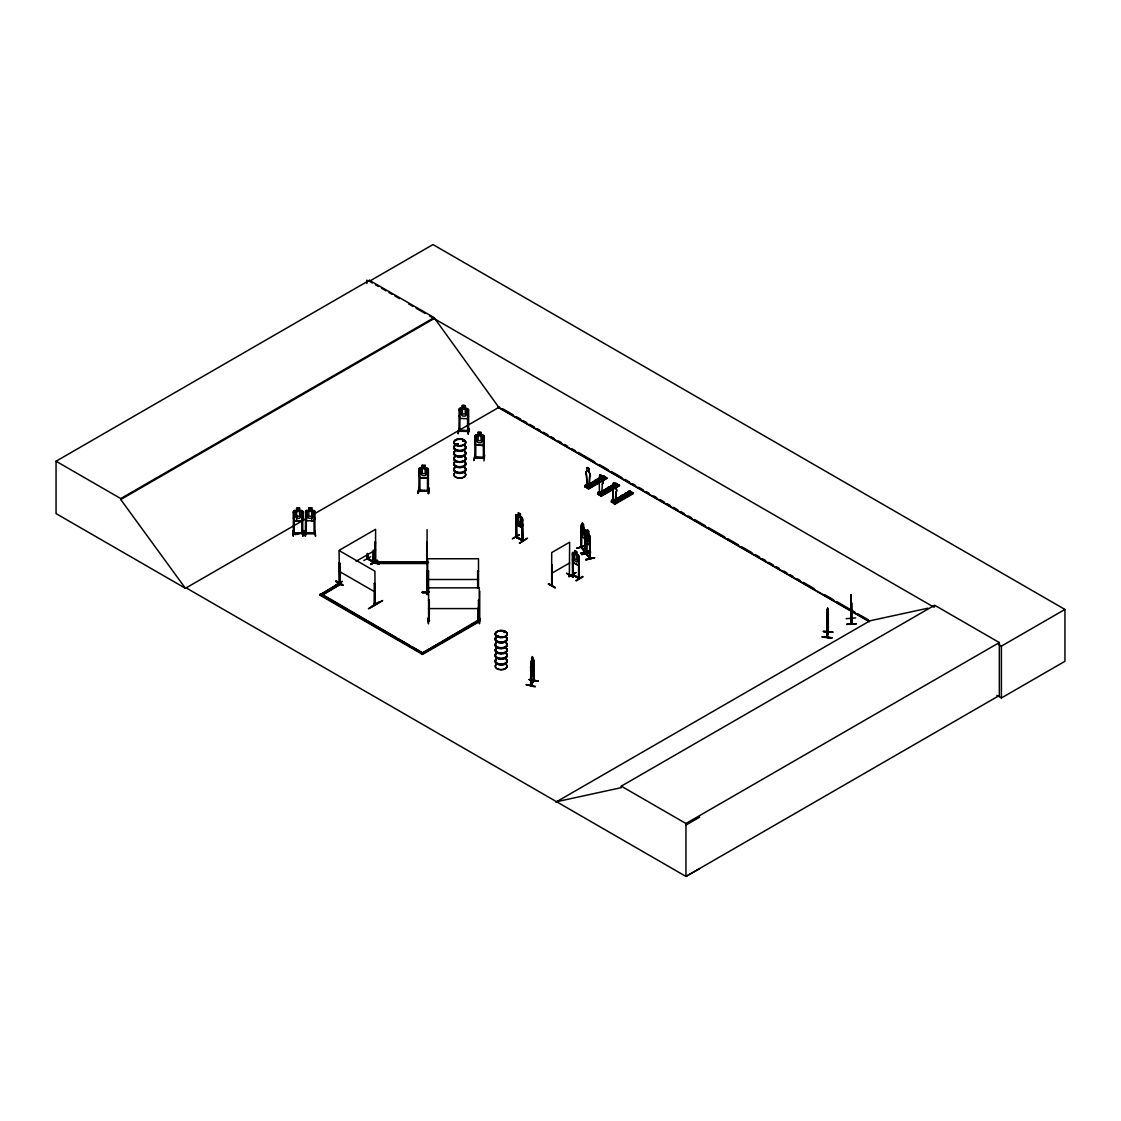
<?xml version="1.0" encoding="UTF-8"?>
<svg xmlns="http://www.w3.org/2000/svg" width="1121" height="1121" viewBox="0 0 1121 1121"><rect width="100%" height="100%" fill="white"/><g stroke="black" fill="none" stroke-linecap="round" stroke-linejoin="round"><path stroke-width="1.5" d="M850.951 604.878L851.175 610.497L851.231 608.577M827.368 620.151L827.648 608.1L827.536 621.006M827.873 616.606C826.359 637.401 827.102 608.241 826.99 615.149M827.971 616.62L827.004 623.78M831.74 638.087C802.958 634.234 851.498 640.049 822.338 636.756M589.1 486.612L589.562 476.887A3.181 1.836 60 0 0 589.1 472.53L589.1 469.741A1.583 0.911 60 0 0 587.979 467.793A1.583 0.911 60 0 0 586.858 468.438L586.998 468.354A1.583 0.911 60 0 1 588.119 467.709A1.583 0.911 60 0 1 589.24 469.657L589.24 472.459A3.181 1.836 60 0 1 589.702 476.803L589.24 486.528L586.437 484.552L587.46 485.141L587.306 487.509L586.437 484.552M601.725 493.899L602.327 484.09A3.181 1.836 60 0 0 601.865 479.746L601.865 476.943A1.583 0.911 60 0 0 600.744 474.996A1.583 0.911 60 0 0 599.623 475.654L599.483 478.527A3.181 1.836 60 0 0 599.16 482.254L599.483 492.609L602.944 494.669L602.692 493.17L600.828 494.235L600.828 495.328L597.983 493.674L597.983 492.595L599.847 491.53L599.679 492.904L598.88 492.455M615.471 501.844L615.933 492.119A3.181 1.836 60 0 0 615.471 487.761L615.471 484.973A1.583 0.911 60 0 0 614.35 483.025A1.583 0.911 60 0 0 613.229 483.669L613.369 483.585A1.583 0.911 60 0 1 614.49 482.941A1.583 0.911 60 0 1 615.611 484.889L615.611 487.691A3.181 1.836 60 0 1 616.088 492.035L615.611 501.76L612.655 499.868L612.655 502.138M581.014 547.23L584.938 552.233L584.503 551.14M581.463 547.034L580.986 546.502L581.757 546.95M584.924 551.63L584.854 530.92L584.938 551.7M586.087 531.424L585.989 553.704L589.94 557.347M586.745 554.04L586.423 553.382M851.049 606.713L851.133 605.564M827.368 611.029L827.396 609.908M827.312 612.444L826.892 636.994M530.499 668.242L530.794 665.173M533.386 665.229C529.07 677.813 531.69 672.684 533.526 665.201M612.767 500.162L613.607 500.737L612.907 490.199A3.181 1.836 60 0 1 613.369 486.388L613.229 486.472A3.181 1.836 60 0 0 612.767 490.283L613.229 500.681L614.378 500.344M586.858 484.903L586.815 485.743L587.852 484.538M599.371 492.862L600.548 491.895M600.281 491.867L599.455 493.044M612.851 500.47L614.21 499.784M526.211 684.931L535.263 686.29M535.109 686.949L526.225 684.539M419.03 475.388L419.997 477.966L427.311 478.289L428.39 475.738M419.871 469.881L418.988 470.035L419.871 469.881L419.941 490.816L418.946 489.793L419.73 490.101M419.212 487.509L418.007 493.394L419.198 487.817M419.997 477.966L427.241 478.149M418.778 487.859L418.007 493.366M418.469 493.296L419.268 487.495M422.155 467.709L422.155 465.159L425.265 465.299L425.265 467.849M427.451 470.217L428.306 470.26L427.451 470.217L427.521 491.18M427.325 490.606L428.404 490.241M427.451 491.166L427.563 490.143L428.376 491.194L428.39 468.886L427.283 467.933L420.025 467.681L419.03 468.55L418.89 490.76L418.89 490.003L428.376 490.438M428.895 488.308L428.558 493.857L428.825 488.252M459.148 415.835L460.114 418.427L467.429 418.75L468.494 416.199L467.345 418.665M459.974 410.328L459.092 410.482L459.974 410.328L459.848 431.319L459.021 431.249L468.522 431.459M459.372 427.956L458.125 433.841L458.713 429.679M459.848 431.319L459.89 430.254L458.993 431.221L459.148 408.941L460.142 408.072C464.43 409.992 460.058 402.873 465.383 405.76L465.383 408.366L468.494 409.403L468.438 431.683L468.396 409.375M459.12 431.249L460.058 431.263M460.086 430.324L467.667 430.604M465.383 405.816L462.258 405.676M467.387 408.45L460.185 408.226L459.246 409.039M467.569 410.664L468.424 410.706L467.569 410.664L467.625 431.655L468.396 431.641L467.569 430.87M459.19 430.506L468.522 430.702L467.499 430.618M475.808 457.424L474.982 456.948L474.856 457.929L474.912 435.635L478.036 434.864M474.912 442.543L475.865 445.121L483.179 445.443L484.258 442.893M474.912 435.705L475.907 434.766M475.738 437.036L474.856 437.19L475.738 437.036L475.752 457.999L475.612 457.228M475.136 454.65L473.875 460.535L475.08 454.664M475.865 445.121L483.193 445.387M478.022 432.37L481.147 432.454L481.035 435.144L482.591 436.069L482.591 440.819L481.035 442.795L478.121 442.669L476.565 440.553L476.565 435.789L478.121 435.018L478.036 432.314L481.147 432.454M481.133 435.06L484.258 436.041L484.048 458.391L474.814 457.704L484.286 458.153L484.188 457.34L483.207 457.76M483.151 435.158L475.893 434.836M483.319 437.372L484.188 437.4L483.319 437.372L483.389 458.363L483.333 457.298M483.992 460.927L484.636 455.07M851.203 618.302L851.343 624.019L851.161 599.02L851.133 600.8M851.666 603.21L851.722 623.991L851.273 623.416M851.329 623.206L851.175 618.54M531.62 669.91L531.004 673.903L531.802 670.148L532.629 671.031L532.013 669.181M555.161 587.502L548.407 583.621L555.147 587.516M531.018 669.377L532.419 660.143L532.895 670.834L531.466 676.832L531.018 674.141M827.284 610.048L827.648 608.1M827.004 613.663L827.971 609.866M827.228 618.077L827.536 616.41M823.389 631.726L832.903 632.034L823.431 631.403M828.265 611.365L828.363 632.16L827.284 637.499L827.312 609.894M827.901 632.09L826.906 637.429L827.957 632.02M533.246 680.601L530.962 685.842L530.892 664.529M531.242 685.351L531.27 684.637M533.246 680.391L533.582 680.391M531.018 667.359L531.508 673.287L532.909 664.038L532.447 656.598L531.018 662.595L530.948 685.8L533.918 680.643L533.26 681.022M426.737 562.98L427.073 562.167M426.737 571.065L427.059 591.804M584.896 536.721L584.405 538.795L581.421 534.885L580.986 531.886M589.38 545.072L589.814 536.356M589.954 543.195L589.422 545.198L586.423 541.289L586.507 531.032L589.856 536.37L589.954 558.65L586.073 553.746M456.808 444.827L456.093 444.056L456.373 444.785M456.107 444.154L456.653 444.028M456.373 444.519L457.312 444.112L457.312 444.869M462.847 440.805L463.744 440.511L462.931 440.875M463.225 440.413L462.931 440.441M497.752 635.551L497.374 636.476M498.677 636.476L497.234 635.831M504.17 632.328L505.081 632.034M504.464 631.852L505.123 632.104M622.856 495.874L623.598 496.841L624.789 496.337M624.901 496.407L623.879 495.426L622.856 496.407M851.75 623.949L851.231 618.638M597.983 493.674L600.394 491.965L599.595 492.567M585.484 545.913L576.783 548.197L585.316 545.745M581.799 554.615L590.501 552.317M335.711 581.603C357.109 593.303 322.035 572.761 342.83 584.868M336.09 580.972L342.802 585.232M587.656 484.538L584.826 486.668L588.721 488.91L606.979 478.373L603.322 475.71C596.61 477.266 611.421 481.259 601.473 476.789M613.846 500.372L612.809 499.784L612.809 502.054C614.911 503.819 613.369 498.719 613.061 500.891M574.751 553.214L574.737 550.495L576.965 551.77L576.825 554.405L577.932 555.89L577.932 560.654L576.825 562.055L574.751 560.878L573.63 558.202L573.63 553.438C574.541 551.42 572.635 553.031 578.38 555.203L579.123 556.52L578.352 565.488L573.139 562.504L572.453 559.575M521.826 527.501L522.638 525.413L521.868 527.613L516.627 524.656L515.94 521.727M302.838 518.196L301.759 520.789L294.431 520.803L293.464 518.182M305.557 533.442L314.931 533.4L314.959 511.316L311.736 510.517L313.291 511.428L313.291 516.178L311.736 518.238L308.821 518.238L307.252 516.206L307.252 511.442L308.821 510.587L308.709 507.897L311.834 507.939L311.736 520.817L313.894 520.817L314.959 518.168M483.109 445.359L484.16 442.879M599.693 492.203L599.861 492.848M613.593 499.476L611.744 500.541L611.744 501.619L614.588 503.259L614.588 502.18L616.438 501.115L616.704 502.614L613.355 500.498M363.849 560.514L370.645 556.731M335.655 585.54L342.409 581.309L335.725 585.218M519.345 534.983L512.339 538.795L519.023 534.885M569.118 576.698L575.83 572.467M575.816 572.789L569.174 576.376M338.962 583.831L339.957 584.027L339.873 563.274L339.018 563.064L339.873 563.274M339.635 563.415L339.705 584.195L339.018 550.467L374.946 571.206L374.946 604.541L374.26 603.392L375.241 604.443L374.26 604.149L375.017 604.583L374.568 583.312L374.372 604.247M521.952 540.588L522.975 540.812L522.274 519.724L522.078 540.658M573.167 574.597L572.411 574.162L573.167 574.807M572.397 574.947L579.193 578.786L579.193 556.478L576.965 554.32M572.859 574.064L573.069 575.353L573.321 554.433L572.481 554.222L573.321 554.433M579.347 577.819L578.982 577.988M292.749 530.794L293.268 535.908M304.87 530.794L305.388 535.908M367.17 558.819L367.226 553.606M368.164 558.258L367.45 557.852L368.08 558.216M367.604 557.894L367.814 559.183L368.08 553.816M427.493 589.184L427.101 594.747L427.437 589.198M428.306 617.951L428.376 623.416M376.74 563.204L379.304 564.227L372.144 560.584L375.661 562.588L374.666 562.854L375.423 562.448L375.353 541.751L374.918 563.022L375.591 562.7L375.591 529.28L339.663 550.019M530.822 665.215L533.078 661.152L533.414 663.1L532.979 661.124M532.433 675.122L532.307 672.516C535.824 665.089 528.958 678.667 531.466 674.282M531.662 675.122L532.251 674.099M531.662 675.977L532.251 674.954M531.508 658.335L532.447 656.598M531.662 659.33L532.251 657.452M530.85 662.035L533.218 657.999L533.666 681.106M533.246 681.148L533.54 659.877L533.918 680.755M533.582 681.148L533.848 659.933M529.21 679.732L538.416 681.162L529.35 679.41M538.402 681.134L529.224 679.62M613.902 500.064L613.818 500.47M457.144 444.673L456.808 443.916M463.379 440.735L463.8 440.581M498.032 636.168L498.649 635.929M611.043 488.616L610.875 487.663M585.274 551.378L581.056 547.342L581.028 525.132M533.666 680.349L530.597 685.786L530.836 661.965L530.808 675.445M302.838 532.867L293.338 532.685L301.969 532.923M427.605 591.145L428.656 591.552M478.541 621.216L479.199 620.179L479.34 621.23M551.672 585.933L551.7 552.569L569.664 542.2L569.328 575.732M314.959 511.386L313.852 510.419L306.579 510.447L305.585 511.428L306.551 520.803L313.894 520.775M306.622 510.531L305.585 511.372L305.43 533.652L305.627 532.643L314.833 532.881M293.464 511.428L294.501 510.517L301.731 510.433L302.838 511.4M340.238 583.074L340.266 570.603M374.778 562.027L375.129 562.224M418.904 490.578L428.404 490.998M590.235 557.74L589.506 558.216L589.856 537.323L590.291 558.538L589.814 558.006M463.716 440.707L462.791 440.735M463.505 440.483L463.057 440.399M598.25 481.231L596.75 481.231M622.968 495.944L624.789 495.944M497.542 635.943L498.27 635.579M518.168 515.24L515.94 514.889L516.01 537.239L522.722 540.981L522.638 518.617L520.41 516.501L521.447 518.028L521.447 522.778L520.326 524.194L518.252 523.017L517.131 520.34L517.131 515.576L518.252 515.366M521.896 517.341L516.01 514.847L516.01 537.239L522.414 539.705L522.638 540.981M573.223 552.191L572.453 552.737L572.523 575.017M293.408 532.713C293.043 537.8 304.646 530.275 301.969 533.652M306.495 532.895L306.285 533.708L306.383 512.717L305.529 512.914M314.833 533.638L305.627 533.68M428.53 592.112C424.018 591.257 416.255 592.827 428.502 592.645M429.357 600.253L428.502 600.253L429.357 600.253L429.259 621.244L429.455 620.235L428.502 620.235L428.6 621.244L428.558 571.164L427.704 571.164L428.558 571.164M429.399 620.474L428.6 620.179M478.373 620.459L479.396 620.431L478.345 620.656M584.91 486.738L585.106 485.155L586.956 484.09M606.447 478.078L587.558 488.252L588.497 488.616L606.741 478.092L603.322 475.991L589.043 484.272L603.322 475.71M601.36 478.149L603.602 479.718L601.36 478.415L604.247 476.817L585.274 486.948M604.233 476.831L603.322 475.991M587.6 488.294L599.062 481.764M606.461 478.107L601.879 480.138M599.847 491.53L597.731 492.455L597.731 493.8L601.36 496.197L619.605 485.659L615.961 483.277L597.451 493.969L598.152 494.403L613.832 485.449M618.708 485.001L615.99 483.445M618.498 485.057L619.367 485.379L615.163 487.817M600.478 495.538L602.944 493.324M613.327 499.321L611.477 500.386L611.253 501.97L629.708 491.222L633.113 493.324M629.708 490.942L611.646 502.18L615.093 504.142L614.406 503.763L633.071 492.89L629.708 490.942C622.996 492.497 637.807 496.491 627.858 492.007M630.366 491.587L611.716 502.208L629.231 492.862M615.023 504.114L633.351 493.604L632.426 492.764L613.944 503.483L614.812 503.819L614.854 502.334L616.704 501.269M475.682 457.228L483.389 457.578M474.758 457.158L484.16 457.578M428.25 491.208L419.072 490.802M552.008 564.984L551.952 586.073L552.233 565.124M548.225 584.167L555.161 587.936M520.41 513.95L520.326 526.744M374.68 562.882L375.353 541.751M378.968 564.031L372.522 560.374M340.027 582.121C338.668 585.022 341.443 571.542 340.027 570.463M375.171 583.663L374.33 583.452M516.627 516.767L516.01 516.417L516.697 537.548L516.235 536.216M374.33 603.518L375.241 603.687M378.478 602.117C346.095 622.814 405.438 586.9 372.158 606.671M371.85 606.433L378.52 602.481M522.89 520.074L522.036 519.85M516.627 536.749L515.94 536.356L516.697 536.791M516.697 537.015L522.975 540.056L522.078 539.902M516.613 537.548L516.865 516.627M519.485 542.872C517.496 545.086 538.164 531.102 519.864 543.068M579.319 578.548L578.422 578.38L578.744 557.515L579.417 578.646L572.649 574.779M579.347 557.866L578.506 557.655M573.209 562.462L578.422 565.446L579.123 563.387M568.809 576.586L575.493 572.677M578.66 577.679L572.859 574.821M575.956 580.664L582.696 576.39M576.32 580.832L582.99 576.895M186.254 587.922L185.526 588.357L56.05 513.6L56.05 461.221L369.426 280.292L434.121 317.635L498.817 407.371L869.223 621.23M369.426 280.292L369.426 281.259L432.972 244.574L1064.95 609.446L1064.95 661.292L1001.403 697.977L996.863 695.342M56.05 461.221L120.746 498.565L434.121 317.635M699.672 868.607L685.954 876.426L186.17 587.88L185.427 588.301L120.746 499.532L434.121 318.602M185.427 588.301L307 518.112M314.553 513.754L499.546 406.951M356.128 561.257L375.591 550.019M367.506 557.894L367.842 558.384M367.912 558.636L373.685 561.845M373.503 561.355L367.604 558.65M373.447 551.742L373.139 562.238L374.148 562.476L374.064 550.369M370.645 564.087L377.413 560.22L370.687 564.143M428.502 587.852L479.298 587.852L479.171 621.749L422.561 654.426L319.667 595.027L338.934 583.256L340.252 584.658L322.288 595.027L340.252 584.013M377.749 560.822L370.645 564.508L377.469 560.626M319.667 595.027L320.984 593.626L422.561 652.926L411.953 646.789M322.47 593.401L338.934 583.901L338.948 583.004M587.208 484.244L585.358 485.309L585.358 486.388L587.208 485.323L586.381 475.052A3.181 1.836 60 0 1 586.858 471.24L586.998 471.156A3.181 1.836 60 0 0 586.521 474.968L586.998 485.225M599.483 475.738L599.623 475.654A1.583 0.911 60 0 1 600.604 475.08A1.583 0.911 60 0 1 601.725 477.028L601.725 479.83A3.181 1.836 60 0 1 602.187 484.174L602.327 484.09M594.887 480.587C604.836 485.057 590.024 481.063 596.736 479.508L598.978 480.811M589.478 484.51L603.981 476.495M604.009 476.537L585.12 486.682M597.227 480.867L585.737 486.892M585.358 486.388L588.203 488.027L588.203 486.948L590.052 485.883L590.319 487.383L586.97 485.421M588.203 486.948L590.319 486.038M587.544 488.224L599.034 481.596M601.837 479.97L606.055 477.546M599.301 482.044L588.259 488.672L588.469 487.103M606.699 477.658L601.753 480.783M598.894 494.207L599.062 491.839L600.085 492.441L600.085 494.697L599.062 494.109L599.062 491.839M607.512 487.873C617.461 492.357 602.65 488.364 609.362 486.808L612.739 488.742L600.912 495.958M611.015 486.122L612.865 484.79L616.242 487.004L612.865 484.79M601.655 491.53L614.378 484.314M602.103 491.811L613.327 485.323M616.606 483.655L598.404 494.361M612.584 486.514L598.558 494.613L612.669 486.542M618.68 484.833L600.169 495.524L611.702 489.05M614.294 487.481L617.307 485.813M614.658 487.691L619.324 484.945M600.842 495.93L612.739 489.022L609.362 486.808M614.869 487.803L619.338 485.211M601.122 495.916L612.346 489.429M621.272 495.818C631.207 500.288 616.41 496.295 623.122 494.739L626.485 496.953L623.122 494.739M624.761 493.8C634.71 498.27 619.899 494.291 626.625 492.722L629.988 494.936L626.625 492.722M629.736 491.39L611.463 501.886M611.94 502.348L628.993 492.581M613.93 503.455L632.426 492.764M614.588 503.833L633.085 493.142M551.7 573.307L569.664 562.938M479.718 620.347L477.868 620.347L421.258 653.669L439.124 643.356M442.108 641.632L477.868 620.992L479.718 620.992L479.718 591.019M319.667 594.382L422.561 653.781L479.396 620.992M555.848 802.16L869.966 620.796L927.838 608.213M556.577 801.725L621.272 787.657L621.272 786.157L934.648 605.228L999.343 642.571L999.343 695.496L685.954 876.426L685.954 823.501L999.343 642.571M934.648 606.727L933.919 607.162L429.609 315.996M998.405 644.393L1001.403 646.13L1064.95 609.446M685.954 825.014L699.672 817.195M296.687 510.587L295.131 511.428L295.131 516.192L296.687 518.238L299.601 518.238L301.171 516.192L301.171 511.428L299.601 510.587L299.713 507.883L296.589 507.939L296.687 520.803M427.073 592.308L427.073 529.63M375.353 561.733L375.129 562.98M609.376 487.873L610.651 487.775M610.875 488.532L609.6 488.63M624.411 496.785L624.901 495.874M504.94 632.524L504.268 632.314M498.635 636.364L497.206 636.139M613.621 500.106L613.944 500.162M599.483 492.189L600.197 492.525M582.317 523.367L584.167 529.126L583.523 535.109L581.673 530.709L582.374 523.199L582.275 525.777M583.565 524.866L583.663 527.402M581.365 526.464L581.463 547.791L581.491 546.473M584.854 529.967L581.393 524.656M586.689 537.113L588.525 541.513L589.17 535.53L588.665 531.256L587.334 529.771M586.367 532.867L586.465 554.194M589.408 534.885L589.954 536.342M584.854 536.819L584.938 529.939M586.003 538.29L586.493 541.317M585.512 545.619L576.825 548.323M581.365 547.777L581.715 535.558M589.464 550.705C562.616 558.09 607.708 546.754 580.972 553.592M580.79 553.312L589.646 551.35M585.793 559.379L594.648 557.697L585.975 559.968M585.765 559.729L594.662 557.754M552.008 586.045L552.275 585.092M339.187 583.621L339.257 562.924M374.498 604.009L374.568 583.312M578.786 578.254L578.744 562.7M302.74 511.372L302.768 533.666M314.903 532.909L305.627 532.951M428.46 591.356L427.633 591.37M422.141 592.673L428.6 592.126M624.145 496.617L622.968 496.337M516.347 537.043L522.89 540.812M573.041 575.311L573.097 554.573M579.193 578.03L573.392 574.667M367.8 559.141L367.842 553.956M367.268 558.847L373.896 562.63L373.825 550.495M850.741 619.03L850.867 594.676L851.147 596.498M850.839 598.348L850.881 594.817M851.273 610.497L850.755 595.994L851.273 600.183M851.231 601.725L851.175 600.197M855.701 617.937L846.201 618.68M850.839 619.086L850.979 594.676M846.775 624.481C848.807 623.991 867.598 623.402 846.747 624.159M308.821 508.037L311.834 507.939M311.736 511.428L308.821 511.442L308.821 516.206L311.736 516.192M294.263 512.717L293.408 512.717L294.263 512.717L294.164 533.708L294.263 532.895M301.871 512.689L302.726 512.886L301.871 512.689L301.773 533.624M314.09 532.895L314.09 533.68L313.992 512.689L314.861 512.689M292.749 530.808L293.338 536.314M314.931 530.779L315.519 536.272L315.057 530.723M302.824 533.428L293.506 533.68M302.866 536.272L302.852 530.359L302.922 535.88M426.737 542.242L426.709 563.457M477.644 571.164L478.499 571.346L477.644 571.164L477.644 588.007M422.141 592.364L428.502 592.589M478.443 600.267L479.298 600.45L478.443 600.267L478.345 621.188M479.9 618.316L479.424 623.837L479.452 618.274M429.455 620.992L428.6 621.216M428.502 621.188L429.357 621.188M478.443 621.006L479.27 620.978M478.443 621.188L479.298 621.188L477.868 620.347M296.687 511.428L299.601 511.428L299.601 516.192L296.687 516.192M294.501 520.648L301.689 520.648M375.773 562.868L426.569 562.868M427.704 579.487L478.499 579.487M428.502 608.591L479.298 608.591M585.218 552.078L581.379 547.146L584.812 551.392M586.325 553.55L589.954 557.894M468.956 428.74L468.144 434.289L469.012 428.754M429.273 488.336L428.096 493.436M827.971 609.768L827.83 632.636M832.861 632.202L823.389 631.291M827.34 636.952L827.34 636.364M822.31 637.218L831.796 637.807M428.558 591.145L428.46 592.14M427.732 591.356L427.704 591.902M584.854 552.177L584.896 529.925M530.499 670.33L530.934 672.292M427.704 592.14L427.704 558.748L478.499 558.748L478.499 588.007M572.761 574.821L572.593 552.765M579.095 578.786L578.884 577.497M373.811 562.644L373.587 561.355M599.581 491.376L599.693 492.904M598.418 480.713C594.648 482.198 600.253 479.48 596.582 481.329M520.48 513.908L518.168 512.689L518.252 525.567M518.252 516.221L520.326 517.398M518.252 520.971L520.326 522.148M521.896 527.459L516.753 524.558L516.01 521.685M573.377 577.399L566.441 573.209L573.195 577.091M369.426 281.259L372.438 282.996M375.451 284.734L378.464 286.472M381.462 288.209L385.974 290.815M388.987 292.553L392 294.291M395.012 296.028L399.524 298.634M408.548 303.847L413.06 306.453M416.073 308.191L425.097 313.39M502.572 408.689L513.152 414.798M516.178 416.55L520.719 419.17M523.731 420.907L526.758 422.659M529.785 424.397L534.325 427.017M537.351 428.768L540.364 430.52M543.391 432.258L547.931 434.878M550.957 436.63L553.97 438.367M558.51 440.987L561.537 442.739M564.564 444.477L567.576 446.228M572.116 448.848L575.143 450.586M578.17 452.338L594.803 461.936M599.329 464.556L608.409 469.797M611.421 471.535L622.015 477.644M625.028 479.396L629.568 482.016M632.594 483.754L635.621 485.505M638.648 487.257L643.174 489.863M646.2 491.615L649.227 493.366M653.753 495.972L656.78 497.724M659.807 499.476L664.347 502.096M667.373 503.833L670.386 505.585M673.413 507.323L677.953 509.943M680.979 511.694L683.992 513.432M688.532 516.052L691.559 517.804M694.586 519.541L705.165 525.651M708.192 527.402L724.825 537.001M727.837 538.753L738.431 544.862M741.443 546.6L752.037 552.723M755.05 554.461L759.59 557.081M762.616 558.833L765.643 560.57M768.67 562.322L773.196 564.942M776.222 566.68L779.249 568.431M783.775 571.051L786.802 572.789M789.829 574.541L792.855 576.278M797.395 578.898L800.408 580.65M803.435 582.388L814.014 588.511M824.608 594.62L833.674 599.847M836.7 601.599L854.847 612.066M857.859 613.818L868.453 619.927M497.822 407.231L869.448 621.791M615.233 484.72L617.475 486.29L615.233 484.987M611.015 485.855L613.257 487.159M598.894 491.937L601.865 493.815M479.171 621.749L477.868 620.992L477.868 608.269M339.018 571.206L374.946 591.944M338.934 583.901L340.252 584.658M322.498 595.153L395.279 637.162M398.305 638.914L408.913 645.037M621.272 786.157L685.954 823.501M609.207 488.406C612.781 490.213 609.264 485.421 609.376 488.742M586.297 553.354L590.221 558.454M589.856 558.636L589.814 557.249M483.109 435.242L484.146 436.139M374.022 562.406L367.464 558.65L367.464 553.466M373.209 562.266L373.223 550.145M582.275 523.227L583.663 524.852M588.665 531.256L587.278 529.63L586.773 554.11M582.528 524.067L583.298 525.048M582.528 524.922L583.298 525.903M598.642 494.641L597.717 493.815M521.826 517.384L522.568 525.455M305.697 518.196L306.622 520.719M293.562 518.182L294.431 520.789M851.722 623.514L851.61 602.72M827.06 618.974L827.228 620.123M850.881 602.986L851.049 604.667M850.783 602.089L850.881 605.032M428.348 617.909L428.432 623.837M305.458 536.314L305.374 530.373L305.332 536.258M1001.403 646.13L1001.403 697.977M616.438 501.115L616.438 502.194M613.369 483.585L613.229 486.472M602.692 493.17L602.692 494.249M600.239 477.77L598.39 478.835M590.052 485.883L590.052 486.962M586.998 468.354L586.858 471.24M586.269 484.65L586.269 486.906M531.396 674.113L531.368 676.818M522.274 519.724L522.274 540.462M475.024 435.677L475.01 442.529M465.285 405.83L465.271 408.45L466.826 409.361L466.826 414.125L465.271 416.101L462.37 415.975L460.801 413.859L460.801 409.095L462.37 408.31L462.37 405.704M425.167 465.383L425.153 467.989L426.723 468.914L426.723 473.679L425.153 475.64L422.253 475.514L420.697 473.398L420.697 468.648L422.253 467.863L422.253 465.243M419.142 468.522L419.128 475.374M366.889 280.096L366.889 283.529M302.838 511.33L302.838 518.252M294.459 510.489L293.464 511.344L293.31 533.652M293.562 511.386L293.562 518.238M120.746 498.565L120.746 499.532M506.398 643.202A6.025 3.475 0 0 1 501.185 648.414A6.025 3.475 0 0 1 495.958 643.202M506.314 643.552A5.927 3.419 0 0 1 501.185 648.695A5.927 3.419 0 0 1 496.043 643.552M506.328 648.344A5.955 3.433 0 0 1 501.185 653.501A5.955 3.433 0 0 1 496.028 648.344M506.398 637.471A6.025 3.475 0 0 1 501.185 642.697A6.025 3.475 0 0 1 495.958 637.471M506.314 642.599A5.927 3.419 0 0 1 501.185 647.728A5.927 3.419 0 0 1 496.043 642.599M506.314 637.835A5.927 3.419 0 0 1 501.185 642.964A5.927 3.419 0 0 1 496.043 637.835M506.398 642.908A6.025 3.475 0 0 1 501.185 648.12A6.025 3.475 0 0 1 495.958 642.908M506.398 637.176A6.025 3.475 0 0 1 501.185 642.389A6.025 3.475 0 0 1 495.958 637.176M506.328 636.868A5.941 3.433 0 0 1 501.185 642.011A5.941 3.433 0 0 1 496.028 636.868M506.398 659.512A6.025 3.475 0 0 1 501.185 664.725A6.025 3.475 0 0 1 495.958 659.512M506.328 659.863A5.941 3.433 0 0 1 501.185 665.005A5.941 3.433 0 0 1 496.028 659.863M506.328 664.459A5.955 3.433 0 0 1 501.185 669.601A5.955 3.433 0 0 1 496.028 664.459M506.3 648.863A5.913 3.419 0 0 1 501.185 653.991A5.913 3.419 0 0 1 496.057 648.863M506.3 664.669A5.913 3.419 0 0 1 501.185 669.783A5.913 3.419 0 0 1 496.057 664.669M506.398 653.781A6.025 3.475 0 0 1 501.185 659.008A6.025 3.475 0 0 1 495.958 653.781M506.314 658.91A5.927 3.419 0 0 1 501.185 664.038A5.927 3.419 0 0 1 496.043 658.91M506.328 654.146A5.941 3.433 0 0 1 501.185 659.288A5.941 3.433 0 0 1 496.028 654.146M506.398 659.218A6.025 3.475 0 0 1 501.185 664.431A6.025 3.475 0 0 1 495.958 659.218M506.398 653.487A6.025 3.475 0 0 1 501.185 658.7A6.025 3.475 0 0 1 495.958 653.487M506.328 653.179A5.941 3.433 0 0 1 501.185 658.321A5.941 3.433 0 0 1 496.028 653.179M599.02 482.338A3.181 1.836 60 0 1 599.483 478.527M465.019 451.595A6.025 3.475 0 0 1 459.806 456.808A6.025 3.475 0 0 1 454.594 451.595M464.949 451.959A5.941 3.433 0 0 1 459.806 457.102A5.941 3.433 0 0 1 454.664 451.959M464.963 456.541A5.955 3.433 0 0 1 459.806 461.698A5.955 3.433 0 0 1 454.65 456.541M464.949 456.751A5.941 3.433 0 0 1 459.806 461.908A5.941 3.433 0 0 1 454.664 456.751M465.019 445.878A6.025 3.475 0 0 1 459.806 451.09A6.025 3.475 0 0 1 454.594 445.878M455.546 445.149A6.025 3.475 0 0 1 458.251 444.252M464.949 450.992A5.941 3.433 0 0 1 459.806 456.135A5.941 3.433 0 0 1 454.664 450.992M464.949 446.228A5.941 3.433 0 0 1 459.806 451.371A5.941 3.433 0 0 1 454.664 446.228M455.602 445.513A5.941 3.433 0 0 1 458.265 444.631M465.019 451.301A6.025 3.475 0 0 1 459.806 456.513A6.025 3.475 0 0 1 454.594 451.301M465.019 445.583A6.025 3.475 0 0 1 459.806 450.796A6.025 3.475 0 0 1 454.594 445.583M455.546 444.855A6.025 3.475 0 0 1 458.251 443.958M464.949 445.275A5.941 3.433 0 0 1 459.806 450.418A5.941 3.433 0 0 1 454.664 445.275M455.602 444.561A5.941 3.433 0 0 1 458.265 443.678M465.019 467.905A6.025 3.475 0 0 1 459.806 473.118A6.025 3.475 0 0 1 454.594 467.905M464.949 468.27A5.941 3.433 0 0 1 459.806 473.412A5.941 3.433 0 0 1 454.664 468.27M464.963 472.852A5.955 3.433 0 0 1 459.806 478.008A5.955 3.433 0 0 1 454.65 472.852M464.921 457.284A5.899 3.405 0 0 1 459.806 462.398A5.899 3.405 0 0 1 454.692 457.284M464.949 473.062A5.941 3.433 0 0 1 459.806 478.219A5.941 3.433 0 0 1 454.664 473.062M464.963 456.99A5.955 3.433 0 0 1 459.806 462.132A5.955 3.433 0 0 1 454.65 456.99M465.019 462.188A6.025 3.475 0 0 1 459.806 467.401A6.025 3.475 0 0 1 454.594 462.188M464.949 467.303A5.941 3.433 0 0 1 459.806 472.445A5.941 3.433 0 0 1 454.664 467.303M464.949 462.539A5.941 3.433 0 0 1 459.806 467.681A5.941 3.433 0 0 1 454.664 462.539M465.019 467.611A6.025 3.475 0 0 1 459.806 472.824A6.025 3.475 0 0 1 454.594 467.611M465.019 461.894A6.025 3.475 0 0 1 459.806 467.107A6.025 3.475 0 0 1 454.594 461.894M464.949 461.586A5.941 3.433 0 0 1 459.806 466.728A5.941 3.433 0 0 1 454.664 461.586M532.405 664.879L531.508 666.477L532.419 664.907M532.405 666.925L531.508 668.522L532.419 666.939M590.515 552.022L581.645 554.419L590.515 552.022M311.218 508.458L309.34 508.458L309.34 509.312L311.218 509.298L311.218 508.458M428.488 562.462L422.141 562.49L428.488 562.476M299.083 508.458L297.219 508.458L297.219 509.312L299.083 509.312L299.083 508.458M426.569 561.803L375.773 561.803L375.773 563.527L426.569 563.527L426.569 561.803M464.753 406.292L462.889 406.208L462.889 407.063L464.753 407.147L464.753 406.292M465.271 409.291L462.37 409.165L462.37 413.929L465.271 414.055L465.271 409.291M480.517 433L478.639 432.916L478.639 433.757L480.517 433.841L480.517 433M481.035 435.999L478.121 435.859L478.121 440.623L481.035 440.763L481.035 435.999M424.635 465.846L422.771 465.761L422.771 466.602L424.635 466.686L424.635 465.846M425.153 468.844L422.253 468.718L422.253 473.468L425.153 473.608L425.153 468.844M519.962 514.203L518.617 513.446L519.962 515.057L519.962 514.203M576.446 552.064L575.115 551.308L576.446 552.919L576.446 552.064M576.825 555.245L574.751 554.068L574.751 558.833L576.825 560.01L576.825 555.245M588.315 531.452L587.544 530.471L588.315 532.307L588.315 531.452M583.523 528.299L582.317 526.772L582.317 531.536L583.523 533.064L583.523 528.299M588.525 534.703L587.334 533.176L587.334 537.94L588.525 539.467L588.525 534.703M498.214 636.756A5.941 3.433 0 0 0 507.126 633.785A5.941 3.433 0 0 0 498.214 630.815A5.941 3.433 0 0 0 498.214 636.756M498.2 636.966A5.955 3.433 0 0 0 507.126 633.996A5.955 3.433 0 0 0 498.2 631.011A5.955 3.433 0 0 0 498.2 636.966M501.185 653.165A5.913 3.419 0 0 0 506.3 648.036A5.955 3.433 0 0 1 501.185 653.291A5.955 3.433 0 0 1 496.028 648.148A5.913 3.419 0 0 0 501.185 653.165M498.214 637.218A5.913 3.419 0 0 0 507.098 634.262A5.913 3.419 0 0 0 498.214 631.305A5.913 3.419 0 0 0 498.214 637.218M456.822 445.177A5.955 3.433 0 0 0 465.761 442.206A5.955 3.433 0 0 0 456.822 439.222A5.955 3.433 0 0 0 456.822 445.177M456.85 445.626A5.899 3.405 0 0 0 465.705 442.669A5.899 3.405 0 0 0 456.85 439.726A5.899 3.405 0 0 0 456.85 445.626M456.822 445.373A5.955 3.433 0 0 0 465.761 442.389A5.955 3.433 0 0 0 456.822 439.418A5.955 3.433 0 0 0 456.822 445.373"/></g></svg>
